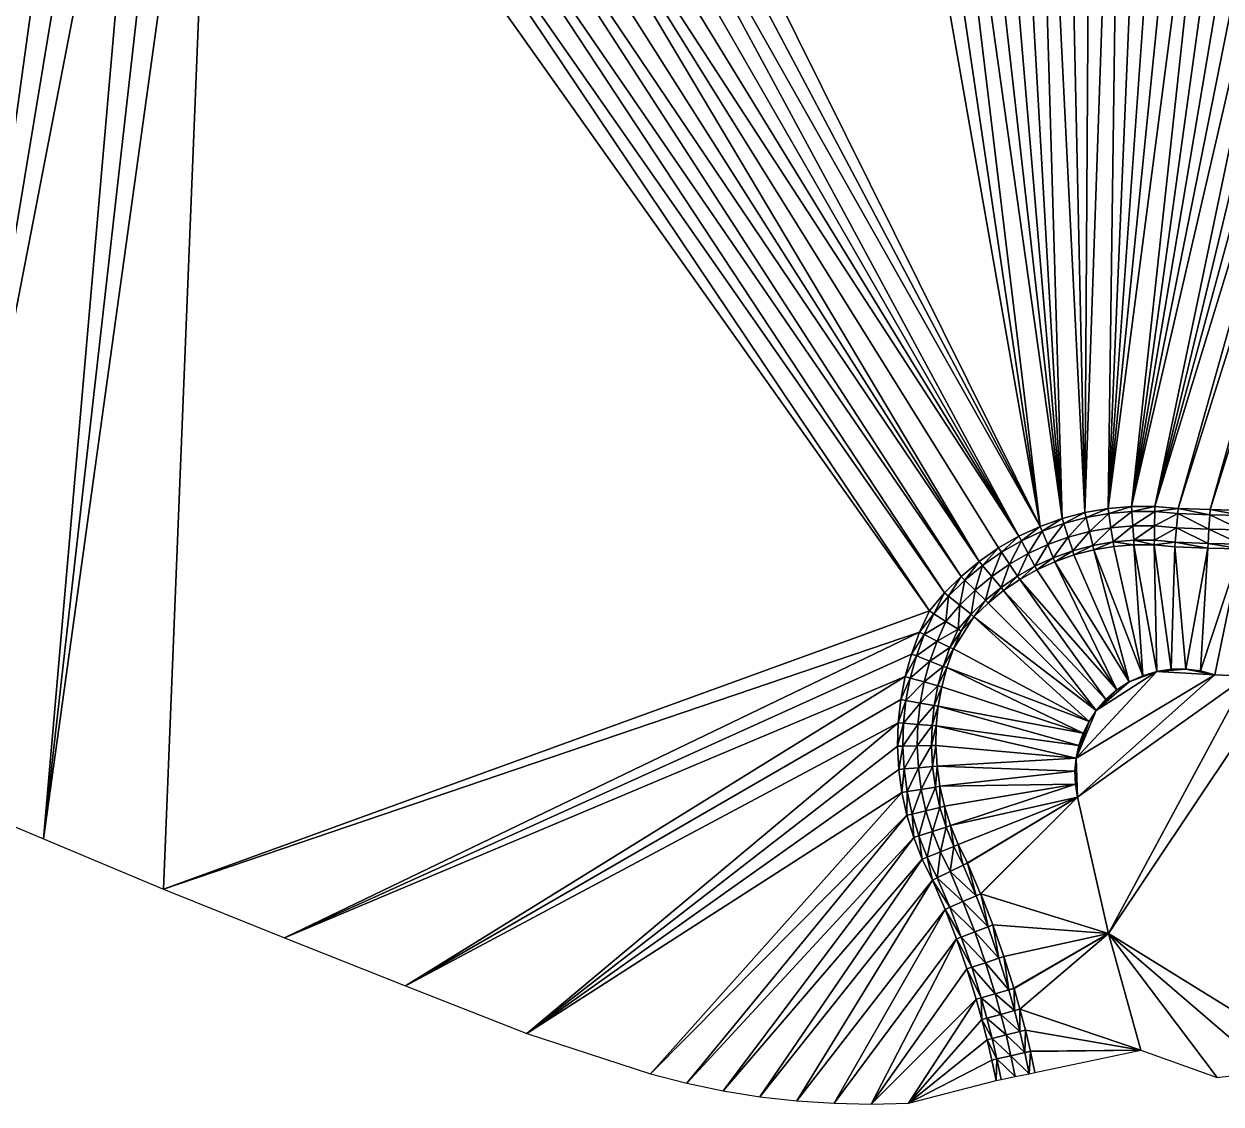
# Model space of a CAD drawing. Header units: metres. Extents: x 159042 to 159214, y 174724 to 174807.
# Drawn here: x 159123.87 to 159169.81, y 174723.72 to 174765.16 of the extents above; entities that cross this region are included whole.
import ezdxf

# ---------------------------------------------------------------- set-up
doc = ezdxf.new("R2010")
doc.units = ezdxf.units.M
doc.layers.add('_AFGEWERKT TEST', color=7, linetype='Continuous')

msp = doc.modelspace()

# ---------------------------------------------------------------- linework, layer by layer
at = {"layer": '_AFGEWERKT TEST', "color": 3, "true_color": 0x00ff00}
for points in [[(159162.871, 174745.883, 46.57), (159155.065, 174790.244, 46.45), (159142.37, 174787.141, 46.433)], [(159155.065, 174790.244, 46.45), (159162.871, 174745.883, 46.57), (159156.299, 174790.188, 46.451)], [(159162.871, 174745.883, 46.57), (159157.532, 174790.104, 46.453), (159156.299, 174790.188, 46.451)], [(159157.532, 174790.104, 46.453), (159162.871, 174745.883, 46.57), (159163.716, 174746.188, 46.569)], [(159158.763, 174789.992, 46.455), (159157.532, 174790.104, 46.453), (159163.716, 174746.188, 46.569)], [(159159.99, 174789.851, 46.456), (159158.763, 174789.992, 46.455), (159163.716, 174746.188, 46.569)], [(159161.212, 174789.682, 46.457), (159159.99, 174789.851, 46.456), (159163.716, 174746.188, 46.569)], [(159162.43, 174789.485, 46.459), (159161.212, 174789.682, 46.457), (159163.716, 174746.188, 46.569)], [(159163.643, 174789.26, 46.461), (159162.43, 174789.485, 46.459), (159164.585, 174746.419, 46.568)], [(159164.585, 174746.419, 46.568), (159162.43, 174789.485, 46.459), (159163.716, 174746.188, 46.569)], [(159164.85, 174789.007, 46.462), (159163.643, 174789.26, 46.461), (159164.585, 174746.419, 46.568)], [(159166.054, 174788.738, 46.463), (159164.85, 174789.007, 46.462), (159164.585, 174746.419, 46.568)], [(159165.47, 174746.574, 46.566), (159166.054, 174788.738, 46.463), (159164.585, 174746.419, 46.568)], [(159167.251, 174788.442, 46.465), (159166.054, 174788.738, 46.463), (159165.47, 174746.574, 46.566)], [(159168.441, 174788.117, 46.467), (159167.251, 174788.442, 46.465), (159165.47, 174746.574, 46.566)], [(159169.623, 174787.766, 46.468), (159168.441, 174788.117, 46.467), (159165.47, 174746.574, 46.566)], [(159170.796, 174787.387, 46.469), (159169.623, 174787.766, 46.468), (159165.47, 174746.574, 46.566)], [(159141.321, 174786.512, 46.432), (159162.871, 174745.883, 46.57), (159142.37, 174787.141, 46.433)], [(159166.365, 174746.652, 46.565), (159170.796, 174787.387, 46.469), (159165.47, 174746.574, 46.566)], [(159171.96, 174786.982, 46.471), (159170.796, 174787.387, 46.469), (159166.365, 174746.652, 46.565)], [(159173.114, 174786.55, 46.473), (159171.96, 174786.982, 46.471), (159166.365, 174746.652, 46.565)], [(159174.258, 174786.091, 46.474), (159173.114, 174786.55, 46.473), (159166.365, 174746.652, 46.565)], [(159162.871, 174745.883, 46.57), (159141.321, 174786.512, 46.432), (159140.263, 174785.854, 46.431)], [(159175.387, 174785.605, 46.475), (159174.258, 174786.091, 46.474), (159166.365, 174746.652, 46.565)], [(159140.263, 174785.854, 46.431), (159139.217, 174785.178, 46.429), (159162.053, 174745.504, 46.571)], [(159162.871, 174745.883, 46.57), (159140.263, 174785.854, 46.431), (159162.053, 174745.504, 46.571)], [(159139.217, 174785.178, 46.429), (159138.182, 174784.483, 46.427), (159162.053, 174745.504, 46.571)], [(159167.264, 174746.652, 46.564), (159175.387, 174785.605, 46.475), (159166.365, 174746.652, 46.565)], [(159176.503, 174785.089, 46.477), (159175.387, 174785.605, 46.475), (159167.264, 174746.652, 46.564)], [(159177.604, 174784.543, 46.479), (159176.503, 174785.089, 46.477), (159167.264, 174746.652, 46.564)], [(159138.182, 174784.483, 46.427), (159137.159, 174783.772, 46.426), (159162.053, 174745.504, 46.571)], [(159178.69, 174783.967, 46.48), (159177.604, 174784.543, 46.479), (159167.264, 174746.652, 46.564)], [(159168.159, 174746.574, 46.562), (159178.69, 174783.967, 46.48), (159167.264, 174746.652, 46.564)], [(159178.69, 174783.967, 46.48), (159168.159, 174746.574, 46.562), (159179.76, 174783.362, 46.481)], [(159137.159, 174783.772, 46.426), (159136.02, 174783.153, 46.425), (159160.53, 174744.541, 46.574)], [(159161.27, 174745.055, 46.572), (159137.159, 174783.772, 46.426), (159160.53, 174744.541, 46.574)], [(159162.053, 174745.504, 46.571), (159137.159, 174783.772, 46.426), (159161.27, 174745.055, 46.572)], [(159179.76, 174783.362, 46.481), (159168.159, 174746.574, 46.562), (159169.391, 174746.527, 46.561)], [(159180.812, 174782.728, 46.483), (159179.76, 174783.362, 46.481), (159169.391, 174746.527, 46.561)], [(159136.02, 174783.153, 46.425), (159134.851, 174782.592, 46.423), (159160.53, 174744.541, 46.574)], [(159134.851, 174782.592, 46.423), (159133.655, 174782.093, 46.421), (159159.837, 174743.963, 46.575)], [(159160.53, 174744.541, 46.574), (159134.851, 174782.592, 46.423), (159159.837, 174743.963, 46.575)], [(159180.812, 174782.728, 46.483), (159169.391, 174746.527, 46.561), (159170.624, 174746.495, 46.559)], [(159133.655, 174782.093, 46.421), (159132.435, 174781.654, 46.42), (159159.197, 174743.328, 46.576)], [(159159.837, 174743.963, 46.575), (159133.655, 174782.093, 46.421), (159159.197, 174743.328, 46.576)], [(159158.614, 174742.64, 46.578), (159132.435, 174781.654, 46.42), (159131.205, 174781.282, 46.418)], [(159132.435, 174781.654, 46.42), (159158.614, 174742.64, 46.578), (159159.197, 174743.328, 46.576)], [(159129.958, 174780.972, 46.417), (159124.62, 174733.903, 46.6), (159131.205, 174781.282, 46.418)], [(159124.62, 174733.903, 46.6), (159129.23, 174731.967, 46.6), (159131.205, 174781.282, 46.418)], [(159129.23, 174731.967, 46.6), (159158.614, 174742.64, 46.578), (159131.205, 174781.282, 46.418)], [(159120.011, 174735.84, 46.6), (159124.62, 174733.903, 46.6), (159128.697, 174780.726, 46.415)], [(159127.425, 174780.543, 46.413), (159120.011, 174735.84, 46.6), (159128.697, 174780.726, 46.415)], [(159128.697, 174780.726, 46.415), (159124.62, 174733.903, 46.6), (159129.958, 174780.972, 46.417)], [(159115.401, 174737.776, 46.6), (159120.011, 174735.84, 46.6), (159124.915, 174780.222, 46.41)], [(159123.655, 174780.108, 46.408), (159115.401, 174737.776, 46.6), (159124.915, 174780.222, 46.41)], [(159120.011, 174735.84, 46.6), (159127.425, 174780.543, 46.413), (159126.172, 174780.367, 46.412)], [(159124.915, 174780.222, 46.41), (159120.011, 174735.84, 46.6), (159126.172, 174780.367, 46.412)], [(159165.47, 174746.574, 46.566), (159164.585, 174746.419, 46.568), (159164.63, 174746.224, 46.368)], [(159165.5, 174746.376, 46.366), (159165.47, 174746.574, 46.566), (159164.63, 174746.224, 46.368)], [(159166.365, 174746.652, 46.565), (159165.47, 174746.574, 46.566), (159165.5, 174746.376, 46.366)], [(159166.379, 174746.452, 46.365), (159166.365, 174746.652, 46.565), (159165.5, 174746.376, 46.366)], [(159167.264, 174746.652, 46.564), (159166.365, 174746.652, 46.565), (159166.379, 174746.452, 46.365)], [(159167.262, 174746.452, 46.364), (159167.264, 174746.652, 46.564), (159166.379, 174746.452, 46.365)], [(159168.159, 174746.574, 46.562), (159167.264, 174746.652, 46.564), (159167.262, 174746.452, 46.364)], [(159168.142, 174746.375, 46.362), (159168.159, 174746.574, 46.562), (159167.262, 174746.452, 46.364)], [(159168.159, 174746.574, 46.562), (159168.142, 174746.375, 46.362), (159169.378, 174746.328, 46.361)], [(159169.391, 174746.527, 46.561), (159168.159, 174746.574, 46.562), (159169.378, 174746.328, 46.361)], [(159162.871, 174745.883, 46.57), (159162.947, 174745.698, 46.37), (159163.716, 174746.188, 46.569)], [(159163.716, 174746.188, 46.569), (159162.947, 174745.698, 46.37), (159163.777, 174745.998, 46.369)], [(159164.585, 174746.419, 46.568), (159163.716, 174746.188, 46.569), (159163.777, 174745.998, 46.369)], [(159164.63, 174746.224, 46.368), (159164.585, 174746.419, 46.568), (159163.777, 174745.998, 46.369)], [(159163.945, 174745.474, 46.369), (159164.63, 174746.224, 46.368), (159163.777, 174745.998, 46.369)], [(159163.945, 174745.474, 46.369), (159164.756, 174745.689, 46.368), (159164.63, 174746.224, 46.368)], [(159164.756, 174745.689, 46.368), (159165.5, 174746.376, 46.366), (159164.63, 174746.224, 46.368)], [(159164.756, 174745.689, 46.368), (159165.583, 174745.833, 46.366), (159165.5, 174746.376, 46.366)], [(159165.583, 174745.833, 46.366), (159166.379, 174746.452, 46.365), (159165.5, 174746.376, 46.366)], [(159165.583, 174745.833, 46.366), (159166.419, 174745.904, 46.365), (159166.379, 174746.452, 46.365)], [(159166.419, 174745.904, 46.365), (159167.262, 174746.452, 46.364), (159166.379, 174746.452, 46.365)], [(159166.419, 174745.904, 46.365), (159167.258, 174745.902, 46.364), (159167.262, 174746.452, 46.364)], [(159167.258, 174745.902, 46.364), (159168.142, 174746.375, 46.362), (159167.262, 174746.452, 46.364)], [(159168.093, 174745.827, 46.362), (159168.142, 174746.375, 46.362), (159167.258, 174745.902, 46.364)], [(159168.142, 174746.375, 46.362), (159168.093, 174745.827, 46.362), (159169.342, 174745.779, 46.361)], [(159168.142, 174746.375, 46.362), (159169.342, 174745.779, 46.361), (159169.378, 174746.328, 46.361)], [(159169.342, 174745.779, 46.361), (159170.592, 174745.745, 46.359), (159169.378, 174746.328, 46.361)], [(159169.391, 174746.527, 46.561), (159169.378, 174746.328, 46.361), (159170.616, 174746.295, 46.359)], [(159169.378, 174746.328, 46.361), (159170.592, 174745.745, 46.359), (159170.616, 174746.295, 46.359)], [(159170.624, 174746.495, 46.559), (159169.391, 174746.527, 46.561), (159170.616, 174746.295, 46.359)], [(159162.871, 174745.883, 46.57), (159162.053, 174745.504, 46.571), (159162.147, 174745.328, 46.371)], [(159162.947, 174745.698, 46.37), (159162.871, 174745.883, 46.57), (159162.147, 174745.328, 46.371)], [(159162.407, 174744.843, 46.371), (159162.947, 174745.698, 46.37), (159162.147, 174745.328, 46.371)], [(159163.156, 174745.189, 46.37), (159162.947, 174745.698, 46.37), (159162.407, 174744.843, 46.371)], [(159162.947, 174745.698, 46.37), (159163.156, 174745.189, 46.37), (159163.777, 174745.998, 46.369)], [(159163.156, 174745.189, 46.37), (159163.945, 174745.474, 46.369), (159163.777, 174745.998, 46.369)], [(159164.756, 174745.689, 46.368), (159163.945, 174745.474, 46.369), (159164.113, 174744.95, 46.369)], [(159164.882, 174745.153, 46.368), (159164.756, 174745.689, 46.368), (159164.113, 174744.95, 46.369)], [(159165.583, 174745.833, 46.366), (159164.756, 174745.689, 46.368), (159164.882, 174745.153, 46.368)], [(159165.665, 174745.289, 46.366), (159165.583, 174745.833, 46.366), (159164.882, 174745.153, 46.368)], [(159166.419, 174745.904, 46.365), (159165.583, 174745.833, 46.366), (159165.665, 174745.289, 46.366)], [(159166.457, 174745.355, 46.365), (159166.419, 174745.904, 46.365), (159165.665, 174745.289, 46.366)], [(159167.258, 174745.902, 46.364), (159166.419, 174745.904, 46.365), (159166.457, 174745.355, 46.365)], [(159167.252, 174745.351, 46.364), (159167.258, 174745.902, 46.364), (159166.457, 174745.355, 46.365)], [(159168.093, 174745.827, 46.362), (159167.258, 174745.902, 46.364), (159167.252, 174745.351, 46.364)], [(159168.044, 174745.278, 46.362), (159168.093, 174745.827, 46.362), (159167.252, 174745.351, 46.364)], [(159168.093, 174745.827, 46.362), (159168.044, 174745.278, 46.362), (159169.306, 174745.23, 46.361)], [(159169.342, 174745.779, 46.361), (159168.093, 174745.827, 46.362), (159169.306, 174745.23, 46.361)], [(159169.342, 174745.779, 46.361), (159169.306, 174745.23, 46.361), (159170.568, 174745.195, 46.359)], [(159170.592, 174745.745, 46.359), (159169.342, 174745.779, 46.361), (159170.568, 174745.195, 46.359)], [(159162.053, 174745.504, 46.571), (159161.27, 174745.055, 46.572), (159161.382, 174744.89, 46.372)], [(159162.147, 174745.328, 46.371), (159162.053, 174745.504, 46.571), (159161.382, 174744.89, 46.372)], [(159161.691, 174744.434, 46.372), (159162.147, 174745.328, 46.371), (159161.382, 174744.89, 46.372)], [(159161.691, 174744.434, 46.372), (159162.407, 174744.843, 46.371), (159162.147, 174745.328, 46.371)], [(159163.156, 174745.189, 46.37), (159163.365, 174744.68, 46.37), (159163.945, 174745.474, 46.369)], [(159163.945, 174745.474, 46.369), (159163.365, 174744.68, 46.37), (159164.113, 174744.95, 46.369)], [(159164.92, 174744.98, 46.545), (159165.665, 174745.289, 46.366), (159164.882, 174745.153, 46.368)], [(159164.92, 174744.98, 46.545), (159165.687, 174745.111, 46.545), (159165.665, 174745.289, 46.366)], [(159166.464, 174745.176, 46.544), (159166.457, 174745.355, 46.365), (159165.665, 174745.289, 46.366)], [(159165.687, 174745.111, 46.545), (159166.464, 174745.176, 46.544), (159165.665, 174745.289, 46.366)], [(159167.244, 174745.172, 46.543), (159167.252, 174745.351, 46.364), (159166.457, 174745.355, 46.365)], [(159166.464, 174745.176, 46.544), (159167.244, 174745.172, 46.543), (159166.457, 174745.355, 46.365)], [(159167.244, 174745.172, 46.543), (159168.044, 174745.278, 46.362), (159167.252, 174745.351, 46.364)], [(159167.244, 174745.172, 46.543), (159168.028, 174745.1, 46.542), (159168.044, 174745.278, 46.362)], [(159168.028, 174745.1, 46.542), (159168.037, 174745.099, 46.542), (159168.044, 174745.278, 46.362)], [(159168.037, 174745.099, 46.542), (159169.299, 174745.051, 46.539), (159168.044, 174745.278, 46.362)], [(159168.044, 174745.278, 46.362), (159169.299, 174745.051, 46.539), (159169.306, 174745.23, 46.361)], [(159169.299, 174745.051, 46.539), (159169.301, 174745.051, 46.539), (159169.306, 174745.23, 46.361)], [(159169.301, 174745.051, 46.539), (159170.563, 174745.017, 46.537), (159169.306, 174745.23, 46.361)], [(159169.306, 174745.23, 46.361), (159170.563, 174745.017, 46.537), (159170.568, 174745.195, 46.359)], [(159161.27, 174745.055, 46.572), (159160.53, 174744.541, 46.574), (159160.658, 174744.387, 46.374)], [(159161.382, 174744.89, 46.372), (159161.27, 174745.055, 46.572), (159160.658, 174744.387, 46.374)], [(159161.012, 174743.965, 46.374), (159161.382, 174744.89, 46.372), (159160.658, 174744.387, 46.374)], [(159161.012, 174743.965, 46.374), (159161.691, 174744.434, 46.372), (159161.382, 174744.89, 46.372)], [(159162.407, 174744.843, 46.371), (159161.691, 174744.434, 46.372), (159161.999, 174743.978, 46.372)], [(159162.667, 174744.358, 46.371), (159162.407, 174744.843, 46.371), (159161.999, 174743.978, 46.372)], [(159163.156, 174745.189, 46.37), (159162.407, 174744.843, 46.371), (159162.667, 174744.358, 46.371)], [(159163.365, 174744.68, 46.37), (159163.156, 174745.189, 46.37), (159162.667, 174744.358, 46.371)], [(159163.365, 174744.68, 46.37), (159163.428, 174744.526, 46.537), (159164.113, 174744.95, 46.369)], [(159163.428, 174744.526, 46.537), (159164.164, 174744.786, 46.541), (159164.113, 174744.95, 46.369)], [(159164.164, 174744.786, 46.541), (159163.428, 174744.526, 46.537), (159166.287, 174739.915, 46.547)], [(159164.164, 174744.786, 46.541), (159164.882, 174745.153, 46.368), (159164.113, 174744.95, 46.369)], [(159164.164, 174744.786, 46.541), (159164.92, 174744.98, 46.545), (159164.882, 174745.153, 46.368)], [(159164.92, 174744.98, 46.545), (159164.164, 174744.786, 46.541), (159166.287, 174739.915, 46.547)], [(159165.687, 174745.111, 46.545), (159164.92, 174744.98, 46.545), (159166.799, 174740.152, 46.546)], [(159166.799, 174740.152, 46.546), (159164.92, 174744.98, 46.545), (159166.287, 174739.915, 46.547)], [(159166.464, 174745.176, 46.544), (159165.687, 174745.111, 46.545), (159166.799, 174740.152, 46.546)], [(159167.244, 174745.172, 46.543), (159166.464, 174745.176, 46.544), (159167.338, 174740.314, 46.545)], [(159167.338, 174740.314, 46.545), (159166.464, 174745.176, 46.544), (159166.799, 174740.152, 46.546)], [(159168.028, 174745.1, 46.542), (159167.244, 174745.172, 46.543), (159167.896, 174740.4, 46.544)], [(159167.896, 174740.4, 46.544), (159167.244, 174745.172, 46.543), (159167.338, 174740.314, 46.545)], [(159168.037, 174745.099, 46.542), (159168.028, 174745.1, 46.542), (159167.896, 174740.4, 46.544)], [(159168.459, 174740.408, 46.543), (159168.037, 174745.099, 46.542), (159167.896, 174740.4, 46.544)], [(159169.299, 174745.051, 46.539), (159168.037, 174745.099, 46.542), (159168.459, 174740.408, 46.543)], [(159169.018, 174740.336, 46.542), (159169.299, 174745.051, 46.539), (159168.459, 174740.408, 46.543)], [(159169.301, 174745.051, 46.539), (159169.299, 174745.051, 46.539), (159169.018, 174740.336, 46.542)], [(159170.563, 174745.017, 46.537), (159169.301, 174745.051, 46.539), (159169.018, 174740.336, 46.542)], [(159169.562, 174740.187, 46.541), (159170.563, 174745.017, 46.537), (159169.018, 174740.336, 46.542)], [(159170.563, 174745.017, 46.537), (159169.562, 174740.187, 46.541), (159170.811, 174740.133, 46.54)], [(159160.53, 174744.541, 46.574), (159159.837, 174743.963, 46.575), (159159.98, 174743.824, 46.375)], [(159160.658, 174744.387, 46.374), (159160.53, 174744.541, 46.574), (159159.98, 174743.824, 46.375)], [(159160.376, 174743.44, 46.375), (159160.658, 174744.387, 46.374), (159159.98, 174743.824, 46.375)], [(159160.376, 174743.44, 46.375), (159161.012, 174743.965, 46.374), (159160.658, 174744.387, 46.374)], [(159161.691, 174744.434, 46.372), (159161.012, 174743.965, 46.374), (159161.365, 174743.543, 46.374)], [(159161.999, 174743.978, 46.372), (159161.691, 174744.434, 46.372), (159161.365, 174743.543, 46.374)], [(159162.082, 174743.845, 46.53), (159162.667, 174744.358, 46.371), (159161.999, 174743.978, 46.372)], [(159162.082, 174743.845, 46.53), (159162.741, 174744.214, 46.533), (159162.667, 174744.358, 46.371)], [(159162.741, 174744.214, 46.533), (159163.365, 174744.68, 46.37), (159162.667, 174744.358, 46.371)], [(159162.741, 174744.214, 46.533), (159163.428, 174744.526, 46.537), (159163.365, 174744.68, 46.37)], [(159163.428, 174744.526, 46.537), (159162.741, 174744.214, 46.533), (159165.813, 174739.609, 46.548)], [(159166.287, 174739.915, 46.547), (159163.428, 174744.526, 46.537), (159165.813, 174739.609, 46.548)], [(159159.837, 174743.963, 46.575), (159159.197, 174743.328, 46.576), (159159.354, 174743.204, 46.376)], [(159159.98, 174743.824, 46.375), (159159.837, 174743.963, 46.575), (159159.354, 174743.204, 46.376)], [(159159.787, 174742.862, 46.376), (159159.98, 174743.824, 46.375), (159159.354, 174743.204, 46.376)], [(159159.787, 174742.862, 46.376), (159160.376, 174743.44, 46.375), (159159.98, 174743.824, 46.375)], [(159161.012, 174743.965, 46.374), (159160.376, 174743.44, 46.375), (159160.771, 174743.055, 46.375)], [(159161.365, 174743.543, 46.374), (159161.012, 174743.965, 46.374), (159160.771, 174743.055, 46.375)], [(159161.457, 174743.42, 46.526), (159161.999, 174743.978, 46.372), (159161.365, 174743.543, 46.374)], [(159161.457, 174743.42, 46.526), (159162.082, 174743.845, 46.53), (159161.999, 174743.978, 46.372)], [(159162.082, 174743.845, 46.53), (159161.457, 174743.42, 46.526), (159165.387, 174739.241, 46.549)], [(159162.741, 174744.214, 46.533), (159162.082, 174743.845, 46.53), (159165.813, 174739.609, 46.548)], [(159165.813, 174739.609, 46.548), (159162.082, 174743.845, 46.53), (159165.387, 174739.241, 46.549)], [(159160.376, 174743.44, 46.375), (159159.787, 174742.862, 46.376), (159160.22, 174742.519, 46.376)], [(159160.771, 174743.055, 46.375), (159160.376, 174743.44, 46.375), (159160.22, 174742.519, 46.376)], [(159160.87, 174742.944, 46.523), (159161.365, 174743.543, 46.374), (159160.771, 174743.055, 46.375)], [(159160.87, 174742.944, 46.523), (159161.457, 174743.42, 46.526), (159161.365, 174743.543, 46.374)], [(159161.457, 174743.42, 46.526), (159160.87, 174742.944, 46.523), (159165.016, 174738.816, 46.55)], [(159161.457, 174743.42, 46.526), (159165.016, 174738.816, 46.55), (159165.387, 174739.241, 46.549)], [(159158.614, 174742.64, 46.578), (159158.783, 174742.532, 46.377), (159159.197, 174743.328, 46.576)], [(159159.197, 174743.328, 46.576), (159158.783, 174742.532, 46.377), (159159.354, 174743.204, 46.376)], [(159158.783, 174742.532, 46.377), (159159.25, 174742.235, 46.377), (159159.354, 174743.204, 46.376)], [(159159.25, 174742.235, 46.377), (159159.787, 174742.862, 46.376), (159159.354, 174743.204, 46.376)], [(159160.325, 174742.42, 46.521), (159160.771, 174743.055, 46.375), (159160.22, 174742.519, 46.376)], [(159160.325, 174742.42, 46.521), (159160.87, 174742.944, 46.523), (159160.771, 174743.055, 46.375)], [(159160.87, 174742.944, 46.523), (159160.325, 174742.42, 46.521), (159165.016, 174738.816, 46.55)], [(159158.614, 174742.64, 46.578), (159129.23, 174731.967, 46.6), (159158.237, 174741.827, 46.579)], [(159158.783, 174742.532, 46.377), (159158.614, 174742.64, 46.578), (159158.237, 174741.827, 46.579)], [(159158.783, 174742.532, 46.377), (159158.237, 174741.827, 46.579), (159158.416, 174741.736, 46.379)], [(159159.25, 174742.235, 46.377), (159158.783, 174742.532, 46.377), (159158.416, 174741.736, 46.379)], [(159159.25, 174742.235, 46.377), (159159.716, 174741.939, 46.377), (159159.787, 174742.862, 46.376)], [(159159.787, 174742.862, 46.376), (159159.716, 174741.939, 46.377), (159160.22, 174742.519, 46.376)], [(159159.716, 174741.939, 46.377), (159159.837, 174741.86, 46.52), (159160.22, 174742.519, 46.376)], [(159159.837, 174741.86, 46.52), (159160.325, 174742.42, 46.521), (159160.22, 174742.519, 46.376)], [(159158.908, 174741.486, 46.379), (159159.25, 174742.235, 46.377), (159158.416, 174741.736, 46.379)], [(159159.716, 174741.939, 46.377), (159159.25, 174742.235, 46.377), (159158.908, 174741.486, 46.379)], [(159159.837, 174741.86, 46.52), (159159.536, 174741.181, 46.525), (159160.325, 174742.42, 46.521)], [(159160.325, 174742.42, 46.521), (159159.536, 174741.181, 46.525), (159164.74, 174738.398, 46.552)], [(159165.016, 174738.816, 46.55), (159160.325, 174742.42, 46.521), (159164.74, 174738.398, 46.552)], [(159129.23, 174731.967, 46.6), (159133.867, 174730.096, 46.6), (159158.237, 174741.827, 46.579)], [(159158.237, 174741.827, 46.579), (159133.867, 174730.096, 46.6), (159157.928, 174740.985, 46.58)], [(159158.237, 174741.827, 46.579), (159157.928, 174740.985, 46.58), (159158.416, 174741.736, 46.379)], [(159158.416, 174741.736, 46.379), (159157.928, 174740.985, 46.58), (159158.115, 174740.912, 46.38)], [(159158.908, 174741.486, 46.379), (159158.416, 174741.736, 46.379), (159158.115, 174740.912, 46.38)], [(159159.716, 174741.939, 46.377), (159158.908, 174741.486, 46.379), (159159.4, 174741.236, 46.379)], [(159159.837, 174741.86, 46.52), (159159.716, 174741.939, 46.377), (159159.4, 174741.236, 46.379)], [(159159.536, 174741.181, 46.525), (159159.837, 174741.86, 46.52), (159159.4, 174741.236, 46.379)], [(159158.628, 174740.711, 46.38), (159158.908, 174741.486, 46.379), (159158.115, 174740.912, 46.38)], [(159158.908, 174741.486, 46.379), (159158.628, 174740.711, 46.38), (159159.4, 174741.236, 46.379)], [(159159.4, 174741.236, 46.379), (159158.628, 174740.711, 46.38), (159159.141, 174740.51, 46.38)], [(159159.536, 174741.181, 46.525), (159159.4, 174741.236, 46.379), (159159.141, 174740.51, 46.38)], [(159159.285, 174740.464, 46.531), (159159.536, 174741.181, 46.525), (159159.141, 174740.51, 46.38)], [(159159.536, 174741.181, 46.525), (159159.285, 174740.464, 46.531), (159164.74, 174738.398, 46.552)], [(159157.928, 174740.985, 46.58), (159133.867, 174730.096, 46.6), (159157.688, 174740.122, 46.581)], [(159157.928, 174740.985, 46.58), (159157.688, 174740.122, 46.581), (159158.115, 174740.912, 46.38)], [(159158.115, 174740.912, 46.38), (159157.688, 174740.122, 46.581), (159157.881, 174740.067, 46.381)], [(159158.628, 174740.711, 46.38), (159158.115, 174740.912, 46.38), (159157.881, 174740.067, 46.381)], [(159158.41, 174739.917, 46.381), (159158.628, 174740.711, 46.38), (159157.881, 174740.067, 46.381)], [(159158.628, 174740.711, 46.38), (159158.41, 174739.917, 46.381), (159159.141, 174740.51, 46.38)], [(159159.141, 174740.51, 46.38), (159158.41, 174739.917, 46.381), (159158.94, 174739.766, 46.381)], [(159159.285, 174740.464, 46.531), (159159.141, 174740.51, 46.38), (159158.94, 174739.766, 46.381)], [(159159.091, 174739.731, 46.536), (159159.285, 174740.464, 46.531), (159158.94, 174739.766, 46.381)], [(159159.285, 174740.464, 46.531), (159159.091, 174739.731, 46.536), (159164.517, 174737.95, 46.554)], [(159164.74, 174738.398, 46.552), (159159.285, 174740.464, 46.531), (159164.517, 174737.95, 46.554)], [(159167.338, 174740.314, 46.545), (159165.016, 174738.816, 46.55), (159164.246, 174736.988, 46.559)], [(159169.562, 174740.187, 46.541), (159167.338, 174740.314, 46.545), (159164.246, 174736.988, 46.559)], [(159164.301, 174735.495, 46.566), (159169.562, 174740.187, 46.541), (159164.246, 174736.988, 46.559)], [(159169.562, 174740.187, 46.541), (159164.301, 174735.495, 46.566), (159170.811, 174740.133, 46.54)], [(159165.016, 174738.816, 46.55), (159167.338, 174740.314, 46.545), (159166.287, 174739.915, 46.547)], [(159167.338, 174740.314, 46.545), (159166.799, 174740.152, 46.546), (159166.287, 174739.915, 46.547)], [(159169.562, 174740.187, 46.541), (159168.459, 174740.408, 46.543), (159167.338, 174740.314, 46.545)], [(159168.459, 174740.408, 46.543), (159167.896, 174740.4, 46.544), (159167.338, 174740.314, 46.545)], [(159169.562, 174740.187, 46.541), (159169.018, 174740.336, 46.542), (159168.459, 174740.408, 46.543)], [(159133.867, 174730.096, 46.6), (159138.519, 174728.264, 46.6), (159157.688, 174740.122, 46.581)], [(159157.688, 174740.122, 46.581), (159138.519, 174728.264, 46.6), (159157.519, 174739.242, 46.583)], [(159157.688, 174740.122, 46.581), (159157.519, 174739.242, 46.583), (159157.881, 174740.067, 46.381)], [(159157.881, 174740.067, 46.381), (159157.519, 174739.242, 46.583), (159157.715, 174739.206, 46.383)], [(159158.41, 174739.917, 46.381), (159157.881, 174740.067, 46.381), (159157.715, 174739.206, 46.383)], [(159158.257, 174739.107, 46.383), (159158.41, 174739.917, 46.381), (159157.715, 174739.206, 46.383)], [(159158.41, 174739.917, 46.381), (159158.257, 174739.107, 46.383), (159158.94, 174739.766, 46.381)], [(159158.94, 174739.766, 46.381), (159158.257, 174739.107, 46.383), (159158.798, 174739.008, 46.383)], [(159159.091, 174739.731, 46.536), (159158.94, 174739.766, 46.381), (159158.798, 174739.008, 46.383)], [(159158.956, 174738.985, 46.542), (159159.091, 174739.731, 46.536), (159158.798, 174739.008, 46.383)], [(159159.091, 174739.731, 46.536), (159158.956, 174738.985, 46.542), (159164.517, 174737.95, 46.554)], [(159164.301, 174735.495, 46.566), (159165.488, 174730.263, 46.586), (159170.811, 174740.133, 46.54)], [(159165.016, 174738.816, 46.55), (159166.287, 174739.915, 46.547), (159165.813, 174739.609, 46.548)], [(159170.811, 174740.133, 46.54), (159165.488, 174730.263, 46.586), (159172.061, 174740.101, 46.538)], [(159165.488, 174730.263, 46.586), (159173.631, 174725.229, 46.752), (159172.061, 174740.101, 46.538)], [(159157.519, 174739.242, 46.583), (159138.519, 174728.264, 46.6), (159157.421, 174738.351, 46.584)], [(159157.519, 174739.242, 46.583), (159157.421, 174738.351, 46.584), (159157.715, 174739.206, 46.383)], [(159165.016, 174738.816, 46.55), (159165.813, 174739.609, 46.548), (159165.387, 174739.241, 46.549)], [(159157.715, 174739.206, 46.383), (159157.421, 174738.351, 46.584), (159157.62, 174738.334, 46.384)], [(159158.257, 174739.107, 46.383), (159157.715, 174739.206, 46.383), (159157.62, 174738.334, 46.384)], [(159158.169, 174738.288, 46.384), (159158.257, 174739.107, 46.383), (159157.62, 174738.334, 46.384)], [(159158.257, 174739.107, 46.383), (159158.169, 174738.288, 46.384), (159158.798, 174739.008, 46.383)], [(159158.798, 174739.008, 46.383), (159158.169, 174738.288, 46.384), (159158.717, 174738.242, 46.384)], [(159158.956, 174738.985, 46.542), (159158.798, 174739.008, 46.383), (159158.717, 174738.242, 46.384)], [(159158.881, 174738.231, 46.548), (159158.956, 174738.985, 46.542), (159158.717, 174738.242, 46.384)], [(159158.956, 174738.985, 46.542), (159158.881, 174738.231, 46.548), (159164.352, 174737.477, 46.557)], [(159164.517, 174737.95, 46.554), (159158.956, 174738.985, 46.542), (159164.352, 174737.477, 46.557)], [(159165.016, 174738.816, 46.55), (159164.74, 174738.398, 46.552), (159164.246, 174736.988, 46.559)], [(159138.519, 174728.264, 46.6), (159143.171, 174726.432, 46.6), (159157.421, 174738.351, 46.584)], [(159143.171, 174726.432, 46.6), (159157.396, 174737.455, 46.585), (159157.421, 174738.351, 46.584)], [(159157.421, 174738.351, 46.584), (159157.396, 174737.455, 46.585), (159157.62, 174738.334, 46.384)], [(159157.396, 174737.455, 46.585), (159157.596, 174737.458, 46.385), (159157.62, 174738.334, 46.384)], [(159157.596, 174737.458, 46.385), (159158.169, 174738.288, 46.384), (159157.62, 174738.334, 46.384)], [(159164.74, 174738.398, 46.552), (159164.352, 174737.477, 46.557), (159164.246, 174736.988, 46.559)], [(159164.74, 174738.398, 46.552), (159164.517, 174737.95, 46.554), (159164.352, 174737.477, 46.557)], [(159157.596, 174737.458, 46.385), (159158.146, 174737.465, 46.385), (159158.169, 174738.288, 46.384)], [(159158.169, 174738.288, 46.384), (159158.146, 174737.465, 46.385), (159158.717, 174738.242, 46.384)], [(159158.146, 174737.465, 46.385), (159158.696, 174737.472, 46.385), (159158.717, 174738.242, 46.384)], [(159158.696, 174737.472, 46.385), (159158.881, 174738.231, 46.548), (159158.717, 174738.242, 46.384)], [(159158.865, 174737.473, 46.554), (159158.881, 174738.231, 46.548), (159158.696, 174737.472, 46.385)], [(159158.881, 174738.231, 46.548), (159158.865, 174737.473, 46.554), (159164.246, 174736.988, 46.559)], [(159164.352, 174737.477, 46.557), (159158.881, 174738.231, 46.548), (159164.246, 174736.988, 46.559)], [(159157.396, 174737.455, 46.585), (159143.171, 174726.432, 46.6), (159157.444, 174736.562, 46.586)], [(159157.596, 174737.458, 46.385), (159157.396, 174737.455, 46.585), (159157.444, 174736.562, 46.586)], [(159157.596, 174737.458, 46.385), (159157.444, 174736.562, 46.586), (159157.643, 174736.579, 46.386)], [(159158.146, 174737.465, 46.385), (159157.596, 174737.458, 46.385), (159157.643, 174736.579, 46.386)], [(159158.191, 174736.627, 46.386), (159158.146, 174737.465, 46.385), (159157.643, 174736.579, 46.386)], [(159158.696, 174737.472, 46.385), (159158.146, 174737.465, 46.385), (159158.191, 174736.627, 46.386)], [(159158.696, 174737.472, 46.385), (159158.191, 174736.627, 46.386), (159158.739, 174736.675, 46.386)], [(159158.865, 174737.473, 46.554), (159158.696, 174737.472, 46.385), (159158.739, 174736.675, 46.386)], [(159158.91, 174736.691, 46.559), (159158.865, 174737.473, 46.554), (159158.739, 174736.675, 46.386)], [(159158.865, 174737.473, 46.554), (159158.91, 174736.691, 46.559), (159164.246, 174736.988, 46.559)], [(159164.246, 174736.988, 46.559), (159158.91, 174736.691, 46.559), (159164.202, 174736.489, 46.561)], [(159164.246, 174736.988, 46.559), (159164.202, 174736.489, 46.561), (159164.221, 174735.989, 46.564)], [(159164.301, 174735.495, 46.566), (159164.246, 174736.988, 46.559), (159164.221, 174735.989, 46.564)], [(159157.444, 174736.562, 46.586), (159143.171, 174726.432, 46.6), (159157.563, 174735.676, 46.587)], [(159157.444, 174736.562, 46.586), (159157.563, 174735.676, 46.587), (159157.643, 174736.579, 46.386)], [(159157.643, 174736.579, 46.386), (159157.563, 174735.676, 46.587), (159157.761, 174735.708, 46.387)], [(159158.191, 174736.627, 46.386), (159157.643, 174736.579, 46.386), (159157.761, 174735.708, 46.387)], [(159158.303, 174735.796, 46.387), (159158.191, 174736.627, 46.386), (159157.761, 174735.708, 46.387)], [(159158.191, 174736.627, 46.386), (159158.303, 174735.796, 46.387), (159158.739, 174736.675, 46.386)], [(159158.739, 174736.675, 46.386), (159158.303, 174735.796, 46.387), (159158.846, 174735.885, 46.387)], [(159158.91, 174736.691, 46.559), (159158.739, 174736.675, 46.386), (159158.846, 174735.885, 46.387)], [(159159.019, 174735.916, 46.563), (159158.91, 174736.691, 46.559), (159158.846, 174735.885, 46.387)], [(159158.91, 174736.691, 46.559), (159159.019, 174735.916, 46.563), (159164.202, 174736.489, 46.561)], [(159164.202, 174736.489, 46.561), (159159.019, 174735.916, 46.563), (159164.221, 174735.989, 46.564)], [(159143.171, 174726.432, 46.6), (159147.92, 174724.878, 46.6), (159157.563, 174735.676, 46.587)], [(159157.563, 174735.676, 46.587), (159147.92, 174724.878, 46.6), (159157.754, 174734.802, 46.589)], [(159157.563, 174735.676, 46.587), (159157.754, 174734.802, 46.589), (159157.761, 174735.708, 46.387)], [(159157.761, 174735.708, 46.387), (159157.754, 174734.802, 46.589), (159157.949, 174734.849, 46.389)], [(159158.303, 174735.796, 46.387), (159157.761, 174735.708, 46.387), (159157.949, 174734.849, 46.389)], [(159158.483, 174734.977, 46.389), (159158.303, 174735.796, 46.387), (159157.949, 174734.849, 46.389)], [(159158.303, 174735.796, 46.387), (159158.483, 174734.977, 46.389), (159158.846, 174735.885, 46.387)], [(159158.846, 174735.885, 46.387), (159158.483, 174734.977, 46.389), (159159.018, 174735.106, 46.389)], [(159159.019, 174735.916, 46.563), (159158.846, 174735.885, 46.387), (159159.018, 174735.106, 46.389)], [(159159.191, 174735.152, 46.567), (159159.019, 174735.916, 46.563), (159159.018, 174735.106, 46.389)], [(159159.019, 174735.916, 46.563), (159159.191, 174735.152, 46.567), (159164.221, 174735.989, 46.564)], [(159159.191, 174735.152, 46.567), (159159.425, 174734.405, 46.572), (159164.221, 174735.989, 46.564)], [(159159.425, 174734.405, 46.572), (159164.301, 174735.495, 46.566), (159164.221, 174735.989, 46.564)], [(159158.483, 174734.977, 46.389), (159158.729, 174734.176, 46.39), (159159.018, 174735.106, 46.389)], [(159159.018, 174735.106, 46.389), (159158.729, 174734.176, 46.39), (159159.253, 174734.344, 46.39)], [(159159.191, 174735.152, 46.567), (159159.018, 174735.106, 46.389), (159159.253, 174734.344, 46.39)], [(159159.425, 174734.405, 46.572), (159159.191, 174735.152, 46.567), (159159.253, 174734.344, 46.39)], [(159159.425, 174734.405, 46.572), (159159.718, 174733.679, 46.576), (159164.301, 174735.495, 46.566)], [(159159.718, 174733.679, 46.576), (159160.073, 174732.974, 46.58), (159164.301, 174735.495, 46.566)], [(159160.073, 174732.974, 46.58), (159160.078, 174732.964, 46.58), (159164.301, 174735.495, 46.566)], [(159160.078, 174732.964, 46.58), (159160.582, 174731.793, 46.587), (159164.301, 174735.495, 46.566)], [(159160.582, 174731.793, 46.587), (159160.585, 174731.787, 46.587), (159164.301, 174735.495, 46.566)], [(159160.585, 174731.787, 46.587), (159165.488, 174730.263, 46.586), (159164.301, 174735.495, 46.566)], [(159147.92, 174724.878, 46.6), (159149.304, 174724.522, 46.6), (159157.754, 174734.802, 46.589)], [(159157.754, 174734.802, 46.589), (159149.304, 174724.522, 46.6), (159158.015, 174733.946, 46.59)], [(159157.754, 174734.802, 46.589), (159158.015, 174733.946, 46.59), (159157.949, 174734.849, 46.389)], [(159158.483, 174734.977, 46.389), (159157.949, 174734.849, 46.389), (159158.205, 174734.007, 46.39)], [(159157.949, 174734.849, 46.389), (159158.015, 174733.946, 46.59), (159158.205, 174734.007, 46.39)], [(159158.729, 174734.176, 46.39), (159158.483, 174734.977, 46.389), (159158.205, 174734.007, 46.39)], [(159158.729, 174734.176, 46.39), (159158.205, 174734.007, 46.39), (159158.53, 174733.19, 46.391)], [(159159.04, 174733.397, 46.391), (159158.729, 174734.176, 46.39), (159158.53, 174733.19, 46.391)], [(159158.729, 174734.176, 46.39), (159159.04, 174733.397, 46.391), (159159.253, 174734.344, 46.39)], [(159159.253, 174734.344, 46.39), (159159.04, 174733.397, 46.391), (159159.549, 174733.604, 46.391)], [(159159.425, 174734.405, 46.572), (159159.253, 174734.344, 46.39), (159159.549, 174733.604, 46.391)], [(159159.718, 174733.679, 46.576), (159159.425, 174734.405, 46.572), (159159.549, 174733.604, 46.391)], [(159149.304, 174724.522, 46.6), (159150.702, 174724.231, 46.6), (159158.015, 174733.946, 46.59)], [(159158.015, 174733.946, 46.59), (159150.702, 174724.231, 46.6), (159158.344, 174733.115, 46.591)], [(159158.015, 174733.946, 46.59), (159158.344, 174733.115, 46.591), (159158.205, 174734.007, 46.39)], [(159158.205, 174734.007, 46.39), (159158.344, 174733.115, 46.591), (159158.53, 174733.19, 46.391)], [(159158.919, 174732.401, 46.392), (159159.04, 174733.397, 46.391), (159158.53, 174733.19, 46.391)], [(159158.919, 174732.401, 46.392), (159159.412, 174732.645, 46.392), (159159.04, 174733.397, 46.391)], [(159159.04, 174733.397, 46.391), (159159.412, 174732.645, 46.392), (159159.549, 174733.604, 46.391)], [(159159.412, 174732.645, 46.392), (159159.905, 174732.89, 46.392), (159159.549, 174733.604, 46.391)], [(159159.905, 174732.89, 46.392), (159159.718, 174733.679, 46.576), (159159.549, 174733.604, 46.391)], [(159160.073, 174732.974, 46.58), (159159.718, 174733.679, 46.576), (159159.905, 174732.89, 46.392)], [(159150.702, 174724.231, 46.6), (159152.113, 174724.006, 46.6), (159158.344, 174733.115, 46.591)], [(159152.113, 174724.006, 46.6), (159158.74, 174732.313, 46.593), (159158.344, 174733.115, 46.591)], [(159158.344, 174733.115, 46.591), (159158.74, 174732.313, 46.593), (159158.53, 174733.19, 46.391)], [(159158.74, 174732.313, 46.593), (159158.919, 174732.401, 46.392), (159158.53, 174733.19, 46.391)], [(159159.905, 174732.89, 46.392), (159159.412, 174732.645, 46.392), (159160.405, 174731.717, 46.394)], [(159160.078, 174732.964, 46.58), (159160.073, 174732.974, 46.58), (159159.905, 174732.89, 46.392)], [(159160.078, 174732.964, 46.58), (159159.905, 174732.89, 46.392), (159160.405, 174731.717, 46.394)], [(159160.582, 174731.793, 46.587), (159160.078, 174732.964, 46.58), (159160.405, 174731.717, 46.394)], [(159158.919, 174732.401, 46.392), (159158.74, 174732.313, 46.593), (159159.399, 174731.272, 46.394)], [(159159.412, 174732.645, 46.392), (159158.919, 174732.401, 46.392), (159159.902, 174731.495, 46.394)], [(159159.902, 174731.495, 46.394), (159158.919, 174732.401, 46.392), (159159.399, 174731.272, 46.394)], [(159159.412, 174732.645, 46.392), (159159.902, 174731.495, 46.394), (159160.405, 174731.717, 46.394)], [(159152.113, 174724.006, 46.6), (159153.532, 174723.846, 46.6), (159158.74, 174732.313, 46.593)], [(159158.74, 174732.313, 46.593), (159153.532, 174723.846, 46.6), (159159.216, 174731.192, 46.594)], [(159158.74, 174732.313, 46.593), (159159.216, 174731.192, 46.594), (159159.399, 174731.272, 46.394)], [(159160.353, 174730.328, 46.396), (159159.902, 174731.495, 46.394), (159159.399, 174731.272, 46.394)], [(159159.902, 174731.495, 46.394), (159160.865, 174730.528, 46.396), (159160.405, 174731.717, 46.394)], [(159159.902, 174731.495, 46.394), (159160.353, 174730.328, 46.396), (159160.865, 174730.528, 46.396)], [(159160.585, 174731.787, 46.587), (159160.582, 174731.793, 46.587), (159160.405, 174731.717, 46.394)], [(159160.865, 174730.528, 46.396), (159160.585, 174731.787, 46.587), (159160.405, 174731.717, 46.394)], [(159160.585, 174731.787, 46.587), (159161.049, 174730.599, 46.594), (159165.488, 174730.263, 46.586)], [(159161.049, 174730.599, 46.594), (159160.585, 174731.787, 46.587), (159160.865, 174730.528, 46.396)], [(159153.532, 174723.846, 46.6), (159154.957, 174723.752, 46.6), (159159.216, 174731.192, 46.594)], [(159154.957, 174723.752, 46.6), (159159.654, 174730.056, 46.596), (159159.216, 174731.192, 46.594)], [(159159.216, 174731.192, 46.594), (159159.84, 174730.128, 46.396), (159159.399, 174731.272, 46.394)], [(159159.216, 174731.192, 46.594), (159159.654, 174730.056, 46.596), (159159.84, 174730.128, 46.396)], [(159159.84, 174730.128, 46.396), (159160.353, 174730.328, 46.396), (159159.399, 174731.272, 46.394)], [(159160.353, 174730.328, 46.396), (159161.284, 174729.324, 46.398), (159160.865, 174730.528, 46.396)], [(159161.052, 174730.593, 46.594), (159161.049, 174730.599, 46.594), (159160.865, 174730.528, 46.396)], [(159161.284, 174729.324, 46.398), (159161.052, 174730.593, 46.594), (159160.865, 174730.528, 46.396)], [(159161.049, 174730.599, 46.594), (159161.052, 174730.593, 46.594), (159165.488, 174730.263, 46.586)], [(159161.052, 174730.593, 46.594), (159161.475, 174729.39, 46.6), (159165.488, 174730.263, 46.586)], [(159161.475, 174729.39, 46.6), (159161.052, 174730.593, 46.594), (159161.284, 174729.324, 46.398)], [(159154.957, 174723.752, 46.6), (159156.386, 174723.724, 46.6), (159159.654, 174730.056, 46.596)], [(159156.386, 174723.724, 46.6), (159160.053, 174728.905, 46.598), (159159.654, 174730.056, 46.596)], [(159159.654, 174730.056, 46.596), (159160.243, 174728.969, 46.398), (159159.84, 174730.128, 46.396)], [(159159.654, 174730.056, 46.596), (159160.053, 174728.905, 46.598), (159160.243, 174728.969, 46.398)], [(159160.763, 174729.146, 46.398), (159160.353, 174730.328, 46.396), (159159.84, 174730.128, 46.396)], [(159160.243, 174728.969, 46.398), (159160.763, 174729.146, 46.398), (159159.84, 174730.128, 46.396)], [(159160.353, 174730.328, 46.396), (159160.763, 174729.146, 46.398), (159161.284, 174729.324, 46.398)], [(159161.475, 174729.39, 46.6), (159161.477, 174729.384, 46.601), (159165.488, 174730.263, 46.586)], [(159161.477, 174729.384, 46.601), (159161.86, 174728.167, 46.607), (159165.488, 174730.263, 46.586)], [(159161.86, 174728.167, 46.607), (159161.862, 174728.162, 46.608), (159165.488, 174730.263, 46.586)], [(159161.862, 174728.162, 46.608), (159162.089, 174727.365, 46.612), (159165.488, 174730.263, 46.586)], [(159162.089, 174727.365, 46.612), (159162.09, 174727.361, 46.612), (159165.488, 174730.263, 46.586)], [(159162.09, 174727.361, 46.612), (159166.73, 174725.791, 46.6), (159165.488, 174730.263, 46.586)], [(159171.646, 174724.987, 46.772), (159173.631, 174725.229, 46.752), (159165.488, 174730.263, 46.586)], [(159166.73, 174725.791, 46.6), (159169.661, 174724.746, 46.792), (159165.488, 174730.263, 46.586)], [(159169.661, 174724.746, 46.792), (159171.646, 174724.987, 46.772), (159165.488, 174730.263, 46.586)], [(159161.134, 174727.952, 46.4), (159160.763, 174729.146, 46.398), (159160.243, 174728.969, 46.398)], [(159160.763, 174729.146, 46.398), (159161.662, 174728.106, 46.4), (159161.284, 174729.324, 46.398)], [(159161.134, 174727.952, 46.4), (159161.662, 174728.106, 46.4), (159160.763, 174729.146, 46.398)], [(159161.477, 174729.384, 46.601), (159161.475, 174729.39, 46.6), (159161.284, 174729.324, 46.398)], [(159161.662, 174728.106, 46.4), (159161.477, 174729.384, 46.601), (159161.284, 174729.324, 46.398)], [(159161.86, 174728.167, 46.607), (159161.477, 174729.384, 46.601), (159161.662, 174728.106, 46.4)], [(159156.386, 174723.724, 46.6), (159160.414, 174727.742, 46.6), (159160.053, 174728.905, 46.598)], [(159160.053, 174728.905, 46.598), (159160.606, 174727.798, 46.4), (159160.243, 174728.969, 46.398)], [(159160.414, 174727.742, 46.6), (159160.606, 174727.798, 46.4), (159160.053, 174728.905, 46.598)], [(159160.606, 174727.798, 46.4), (159161.134, 174727.952, 46.4), (159160.243, 174728.969, 46.398)], [(159156.386, 174723.724, 46.6), (159157.814, 174723.763, 46.6), (159160.414, 174727.742, 46.6)], [(159160.414, 174727.742, 46.6), (159157.814, 174723.763, 46.6), (159160.63, 174726.969, 46.6)], [(159160.606, 174727.798, 46.4), (159160.414, 174727.742, 46.6), (159160.63, 174726.969, 46.6)], [(159161.134, 174727.952, 46.4), (159160.606, 174727.798, 46.4), (159161.354, 174727.165, 46.4)], [(159160.606, 174727.798, 46.4), (159160.63, 174726.969, 46.6), (159160.823, 174727.021, 46.4)], [(159161.354, 174727.165, 46.4), (159160.606, 174727.798, 46.4), (159160.823, 174727.021, 46.4)], [(159161.662, 174728.106, 46.4), (159161.134, 174727.952, 46.4), (159161.885, 174727.308, 46.4)], [(159161.134, 174727.952, 46.4), (159161.354, 174727.165, 46.4), (159161.885, 174727.308, 46.4)], [(159161.862, 174728.162, 46.608), (159161.86, 174728.167, 46.607), (159161.662, 174728.106, 46.4)], [(159161.862, 174728.162, 46.608), (159161.662, 174728.106, 46.4), (159161.885, 174727.308, 46.4)], [(159162.089, 174727.365, 46.612), (159161.862, 174728.162, 46.608), (159161.885, 174727.308, 46.4)], [(159161.354, 174727.165, 46.4), (159162.09, 174726.506, 46.4), (159161.885, 174727.308, 46.4)], [(159162.09, 174727.361, 46.612), (159162.089, 174727.365, 46.612), (159161.885, 174727.308, 46.4)], [(159162.09, 174726.506, 46.4), (159162.09, 174727.361, 46.612), (159161.885, 174727.308, 46.4)], [(159162.299, 174726.56, 46.616), (159162.09, 174727.361, 46.612), (159162.09, 174726.506, 46.4)], [(159162.09, 174727.361, 46.612), (159162.299, 174726.56, 46.616), (159166.73, 174725.791, 46.6)], [(159157.814, 174723.763, 46.6), (159160.828, 174726.192, 46.6), (159160.63, 174726.969, 46.6)], [(159160.63, 174726.969, 46.6), (159161.023, 174726.239, 46.4), (159160.823, 174727.021, 46.4)], [(159160.63, 174726.969, 46.6), (159160.828, 174726.192, 46.6), (159161.023, 174726.239, 46.4)], [(159161.556, 174726.373, 46.4), (159161.354, 174727.165, 46.4), (159160.823, 174727.021, 46.4)], [(159161.023, 174726.239, 46.4), (159161.556, 174726.373, 46.4), (159160.823, 174727.021, 46.4)], [(159161.354, 174727.165, 46.4), (159161.556, 174726.373, 46.4), (159162.09, 174726.506, 46.4)], [(159161.741, 174725.576, 46.4), (159161.556, 174726.373, 46.4), (159161.023, 174726.239, 46.4)], [(159161.556, 174726.373, 46.4), (159162.277, 174725.7, 46.4), (159162.09, 174726.506, 46.4)], [(159161.556, 174726.373, 46.4), (159161.741, 174725.576, 46.4), (159162.277, 174725.7, 46.4)], [(159162.3, 174726.555, 46.616), (159162.299, 174726.56, 46.616), (159162.09, 174726.506, 46.4)], [(159162.277, 174725.7, 46.4), (159162.3, 174726.555, 46.616), (159162.09, 174726.506, 46.4)], [(159162.491, 174725.749, 46.619), (159162.3, 174726.555, 46.616), (159162.277, 174725.7, 46.4)], [(159166.73, 174725.791, 46.6), (159162.299, 174726.56, 46.616), (159162.3, 174726.555, 46.616)], [(159162.491, 174725.749, 46.619), (159166.73, 174725.791, 46.6), (159162.3, 174726.555, 46.616)], [(159157.814, 174723.763, 46.6), (159161.01, 174725.41, 46.6), (159160.828, 174726.192, 46.6)], [(159160.828, 174726.192, 46.6), (159161.205, 174725.453, 46.4), (159161.023, 174726.239, 46.4)], [(159160.828, 174726.192, 46.6), (159161.01, 174725.41, 46.6), (159161.205, 174725.453, 46.4)], [(159161.205, 174725.453, 46.4), (159161.741, 174725.576, 46.4), (159161.023, 174726.239, 46.4)], [(159161.01, 174725.41, 46.6), (159161.174, 174724.624, 46.6), (159161.205, 174725.453, 46.4)], [(159161.174, 174724.624, 46.6), (159161.37, 174724.663, 46.4), (159161.205, 174725.453, 46.4)], [(159161.908, 174724.776, 46.4), (159161.741, 174725.576, 46.4), (159161.205, 174725.453, 46.4)], [(159161.37, 174724.663, 46.4), (159161.908, 174724.776, 46.4), (159161.205, 174725.453, 46.4)], [(159161.741, 174725.576, 46.4), (159162.447, 174724.889, 46.4), (159162.277, 174725.7, 46.4)], [(159161.908, 174724.776, 46.4), (159162.447, 174724.889, 46.4), (159161.741, 174725.576, 46.4)], [(159162.492, 174725.745, 46.619), (159162.491, 174725.749, 46.619), (159162.277, 174725.7, 46.4)], [(159162.447, 174724.889, 46.4), (159162.492, 174725.745, 46.619), (159162.277, 174725.7, 46.4)], [(159162.492, 174725.745, 46.619), (159162.447, 174724.889, 46.4), (159162.664, 174724.935, 46.622)], [(159162.492, 174725.745, 46.619), (159166.73, 174725.791, 46.6), (159162.491, 174725.749, 46.619)], [(159162.492, 174725.745, 46.619), (159162.664, 174724.935, 46.622), (159166.73, 174725.791, 46.6)], [(159157.814, 174723.763, 46.6), (159161.174, 174724.624, 46.6), (159161.01, 174725.41, 46.6)]]:
    msp.add_3dface(points, dxfattribs=at)

doc.saveas('drawing.dxf')
